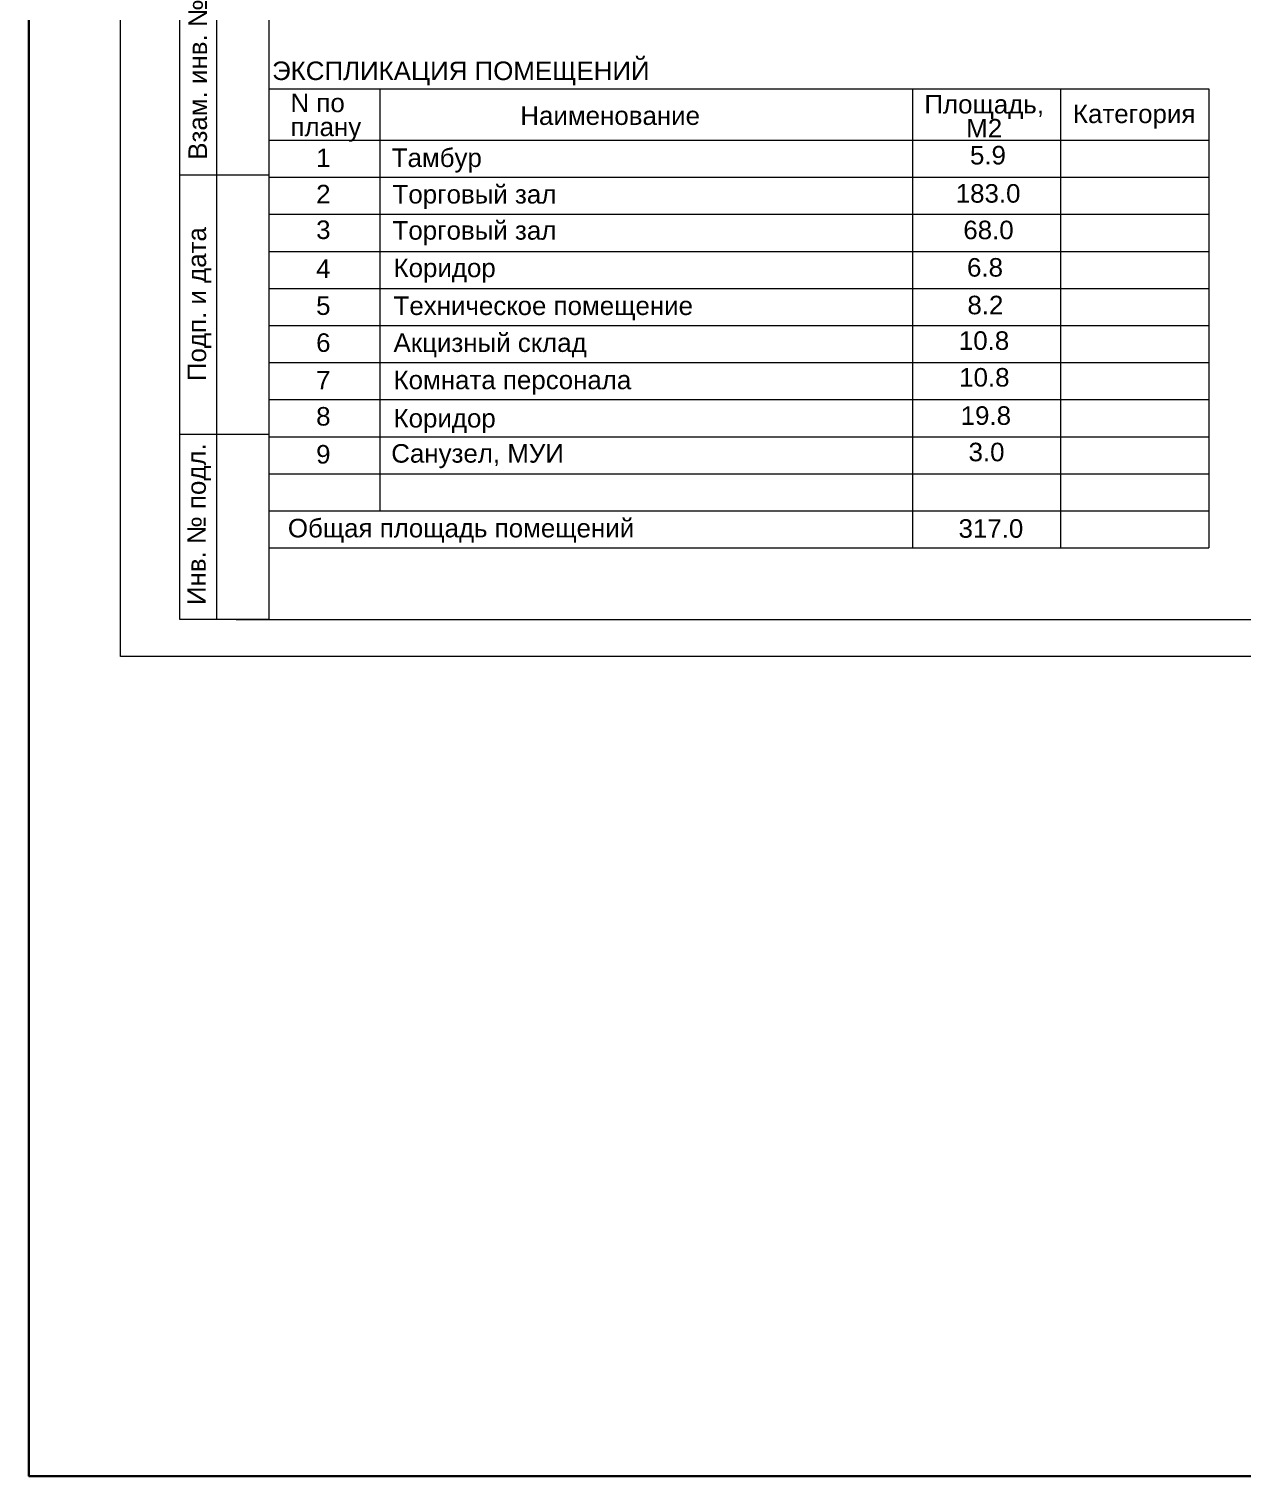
# Model space of a CAD drawing. Header units: metres. Extents: x 315 to 494, y -91 to 12.
# Drawn here: x 449.61 to 465.98, y -90.5 to -70.99 of the extents above; entities that cross this region are included whole.
import ezdxf
from ezdxf.enums import TextEntityAlignment as Align

# ---------------------------------------------------------------- set-up
doc = ezdxf.new("R2010")
doc.units = ezdxf.units.M
doc.header["$MEASUREMENT"] = 0
doc.layers.add('Level 50', color=7, linetype='Continuous', lineweight=0)
doc.layers.add('Level 63', color=7, linetype='Continuous', lineweight=0)
doc.styles.add('Style-Arial', font='arial.ttf')

# ---------------------------------------------------------------- blocks, each defined once
blk = doc.blocks.new('*U47')
at = {"layer": 'Level 50', "color": 7, "linetype": 'Continuous', "lineweight": 0}
for p, q in [((-20.487, -14.5), (-20.487, 14.5)), ((20.513, -14.5), (-20.487, -14.5))]:
    blk.add_line(p, q, dxfattribs=at)
at = {"layer": 'Level 50', "color": 7, "linetype": 'Continuous', "lineweight": 13}
for p, q in [((-18.487, 14), (-18.487, -14)), ((-18.926, -14), (20.013, -14))]:
    blk.add_line(p, q, dxfattribs=at)
at = {"layer": 'Level 63', "color": 7, "linetype": 'Continuous', "lineweight": 13}
for p, q in [((-19.187, -14), (-19.187, -5.5)), ((-19.687, -8), (-18.487, -8)), ((-19.687, -11.5), (-18.487, -11.5))]:
    blk.add_line(p, q, dxfattribs=at)
at = {"layer": 'Level 63', "color": 7, "linetype": 'Continuous', "lineweight": 13, "flags": 128}
blk.add_lwpolyline([(-18.487, -14), (-19.687, -14), (-19.687, -5.5)], dxfattribs=at)
at = {"layer": 'Level 63', "color": 7, "linetype": 'Continuous', "lineweight": 0, "style": 'Style-Arial'}
for s, p in [('Взам. инв. №', (-19.445, -6.716)), ('Подп. и дата', (-19.457, -9.745)), ('Инв. № подл.', (-19.462, -12.713))]:
    blk.add_text(s, height=0.25002, rotation=90, dxfattribs=at).set_placement(p, align=Align.MIDDLE_CENTER)

msp = doc.modelspace()

# ---------------------------------------------------------------- linework, layer by layer
at = {"color": 7, "linetype": 'Continuous', "lineweight": 13}
for p, q in [((452.84327473, -71.7929751), (465.52720261, -71.7929751)), ((452.84327473, -71.7929751), (452.84327473, -77.98662261)), ((454.34327473, -71.7929751), (454.34327473, -77.48662261)), ((461.52720261, -71.7929751), (461.52720261, -77.98662261)), ((463.52720261, -71.7929751), (463.52720261, -77.98662261)), ((465.52720261, -71.7929751), (465.52720261, -77.98662261)), ((465.52720261, -71.7929751), (465.52720261, -77.98662261)), ((452.84327473, -72.48662261), (465.52720261, -72.48662261)), ((452.84327473, -77.48662261), (465.52720261, -77.48662261)), ((452.84327473, -77.98662261), (465.52720261, -77.98662261))]:
    msp.add_line(p, q, dxfattribs=at)
at = {"color": 7, "linetype": 'Continuous', "lineweight": 0}
for p, q in [((452.84327473, -72.98662261), (465.52720261, -72.98662261)), ((452.84327473, -73.48662261), (465.52720261, -73.48662261)), ((452.84327473, -73.98662261), (465.52720261, -73.98662261)), ((452.84327473, -74.48662261), (465.52720261, -74.48662261)), ((452.84327473, -74.98662261), (465.52720261, -74.98662261)), ((452.84327473, -75.48662261), (465.52720261, -75.48662261)), ((452.84327473, -75.98662261), (465.52720261, -75.98662261)), ((452.84327473, -76.48662261), (465.52720261, -76.48662261)), ((452.84327473, -76.98662261), (465.52720261, -76.98662261)), ((452.84327473, -77.48662261), (465.52720261, -77.48662261))]:
    msp.add_line(p, q, dxfattribs=at)
at = {"color": 1, "linetype": 'Continuous', "lineweight": 30, "flags": 128}
msp.add_lwpolyline([(449.60862772, -43.81595254), (493.79294394, -43.81595254), (493.79294394, -90.50478854), (449.60862772, -90.50478854), (449.60862772, -43.81595254)], close=True, dxfattribs=at)

# ---------------------------------------------------------------- block references
at = {"layer": 'Level 50', "color": 7, "linetype": 'Continuous', "lineweight": 13}
msp.add_blockref('*U47', (471.33048831, -64.95302044), dxfattribs=at)

# ---------------------------------------------------------------- texts
at = {"color": 7, "lineweight": 13, "style": 'Style-Arial'}
msp.add_text('ЭКСПЛИКАЦИЯ ПОМЕЩЕНИЙ ', height=0.25, dxfattribs=at).set_placement((455.48398026, -71.55116212), align=Align.MIDDLE_CENTER)
at = {"color": 7, "linetype": 'Continuous', "lineweight": 0, "style": 'Style-Arial'}
for s, p in [('1', (453.58067252, -72.59971504)), ('2', (453.58067252, -73.08872473)), ('3', (453.58067252, -73.56985486)), ('4', (453.58067252, -74.09348682)), ('5', (453.58067252, -74.5937189)), ('6', (453.58067252, -75.09189752)), ('7', (453.58067252, -75.59846508)), ('8', (453.58067252, -76.08647191)), ('9', (453.58067252, -76.59838801))]:
    msp.add_text(s, height=0.25, dxfattribs=at).set_placement(p, align=Align.TOP_CENTER)
for s, p in [('Тамбур', (454.50306906, -72.59843362)), ('Торговый зал', (454.51411381, -73.0909692)), ('Торговый зал', (454.51411381, -73.57865242)), ('Коридор', (454.5277298, -74.08371493)), ('Техническое помещение', (454.5277298, -74.59510497)), ('Акцизный склад', (454.5277298, -75.09294825)), ('Комната персонала', (454.5277298, -75.5955329)), ('Коридор', (454.5277298, -76.1119013)), ('Санузел, МУИ', (454.49664068, -76.58631656))]:
    msp.add_text(s, height=0.25, dxfattribs=at).set_placement(p, align=Align.TOP_LEFT)
at = {"color": 7, "linetype": 'Continuous', "lineweight": 13, "style": 'Style-Arial'}
msp.add_text('Общая площадь помещений', height=0.25, dxfattribs=at).set_placement((453.10190332, -77.5940598), align=Align.TOP_LEFT)
at = {"color": 7, "linetype": 'Continuous', "lineweight": 13, "char_height": 0.25, "style": 'Style-Arial'}
for s, insert, attachment_point, line_spacing_factor in [('N по \\Pплану', (453.13723038, -72.18274033), 4, 0.776524), ('Наименование', (456.23786776, -72.15793845), 4, 0.6), ('5.9', (462.30448229, -72.56419875), 1, 0.6), ('183.0', (462.11234236, -73.07957661), 1, 0.6), ('68.0', (462.21458402, -73.57255781), 1, 0.6), ('6.8', (462.26486575, -74.07717445), 1, 0.6), ('8.2', (462.26995911, -74.58504842), 1, 0.6), ('10.8', (462.15454358, -75.06470762), 1, 0.6), ('10.8', (462.15871311, -75.5601522), 1, 0.6), ('19.8', (462.17910002, -76.07618752), 1, 0.6), ('3.0', (462.28531628, -76.56757708), 1, 0.6), ('317.0', (462.15021301, -77.59931049), 1, 0.6)]:
    msp.add_mtext(s, dxfattribs=dict(at, insert=insert, attachment_point=attachment_point, line_spacing_factor=line_spacing_factor))
at = {"color": 7, "linetype": 'Continuous', "lineweight": 0, "char_height": 0.25, "attachment_point": 2, "style": 'Style-Arial'}
for s, insert, line_spacing_factor in [('Площадь,\\PМ2', (462.49641374, -71.87690801), 0.776524), ('Категория', (464.51980534, -72.00607751), 0.6)]:
    msp.add_mtext(s, dxfattribs=dict(at, insert=insert, line_spacing_factor=line_spacing_factor))

doc.saveas('drawing.dxf')
